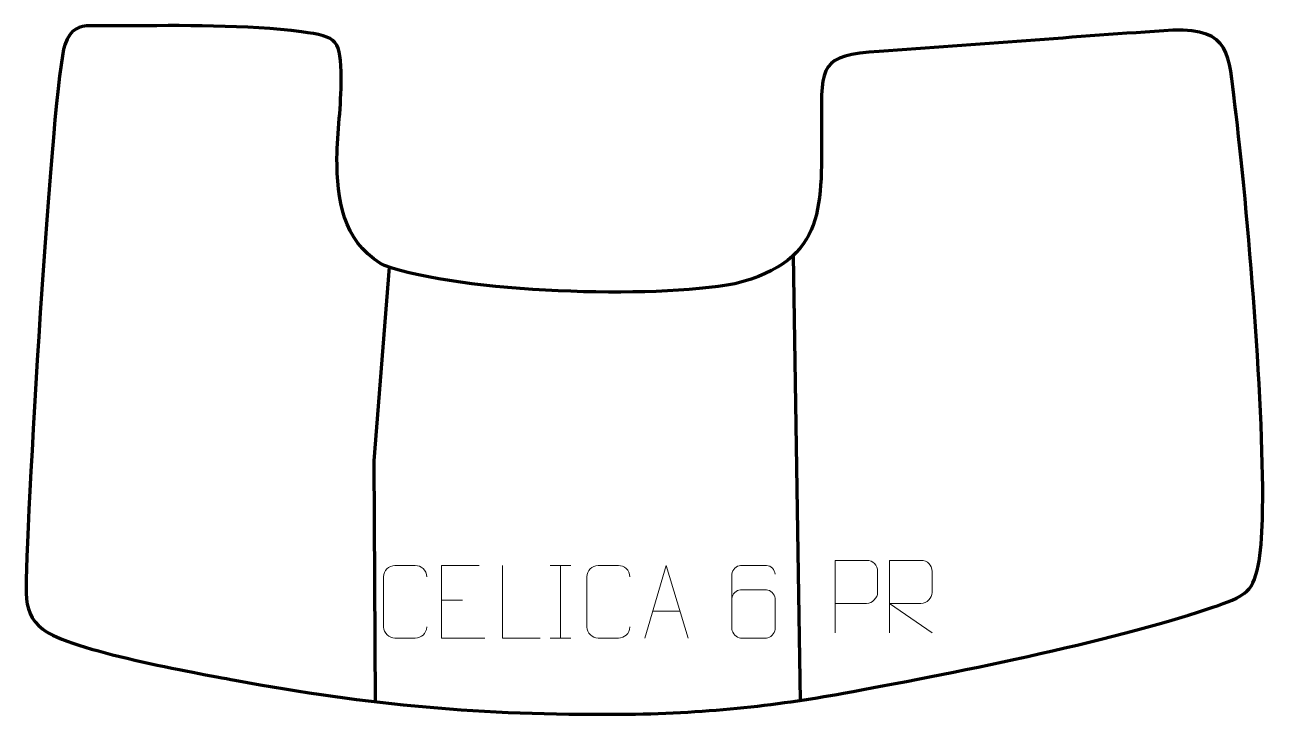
# Model space of a CAD drawing. Header units: millimetres. Extents: x 995 to 1422, y 315 to 553.
import ezdxf

# ---------------------------------------------------------------- set-up
doc = ezdxf.new("R2010")
doc.units = ezdxf.units.MM
doc.header["$MEASUREMENT"] = 0
doc.layers.add('layer 2', color=7, linetype='Continuous')
doc.layers.add('layer 3', color=7, linetype='Continuous')

msp = doc.modelspace()

# ---------------------------------------------------------------- linework, layer by layer
at = {"layer": 'layer 2', "color": 142, "lineweight": 158}
msp.add_open_spline([(1259.2648, 473.6285), (1259.2648, 473.6285), (1261.6782, 320.5041), (1261.6782, 320.5041)], degree=3, dxfattribs=at)
msp.add_open_spline([(1120.0848, 469.6636), (1120.0848, 469.6636), (1114.7229, 402.9718), (1114.7229, 402.9718), (1114.7229, 402.9718), (1114.7229, 402.9718), (1115.1792, 320.0606), (1115.1792, 320.0606)], degree=3, knots=[0, 0, 0, 0, 0.33333333, 0.33333333, 0.33333333, 0.33333333, 1, 1, 1, 1], dxfattribs=at)
at = {"layer": 'layer 3', "color": 242, "lineweight": 158}
msp.add_open_spline([(1118.4226, 470.2296), (1145.3062, 460.6632), (1210.8284, 458.6654), (1239.1087, 463.871), (1239.1087, 463.871), (1271.3764, 472.0093), (1268.9857, 491.2198), (1268.9717, 519.6503), (1268.9717, 519.6503), (1268.962, 539.1533), (1268.5782, 542.5832), (1288.9023, 543.9248), (1288.9023, 543.9248), (1322.6346, 546.1584), (1356.3789, 549.0325), (1390.0713, 551.2198), (1390.0713, 551.2198), (1410.1263, 551.6929), (1409.3306, 543.1155), (1411.4645, 525.634), (1411.4645, 525.634), (1415.8721, 489.5272), (1421.8925, 418.8709), (1420.9285, 382.9378), (1420.9285, 382.9378), (1420.6066, 370.9403), (1419.372, 360.5276), (1414.7991, 357.3729), (1414.7991, 357.3729), (1411.2224, 354.9056), (1407.2996, 353.7725), (1401.8204, 351.9037), (1401.8204, 351.9037), (1369.2854, 340.8069), (1311.4166, 329.3135), (1276.5981, 322.9858), (1276.5981, 322.9858), (1252.5757, 318.6201), (1228.539, 315.9314), (1199.4952, 315.7354), (1199.4952, 315.7354), (1151.5595, 315.4118), (1113.9463, 318.7871), (1066.8307, 327.4737), (1066.8307, 327.4737), (1053.9449, 329.8494), (1009.942, 337.6787), (1000.6927, 344.9852), (1000.6927, 344.9852), (996.5322, 348.2717), (995.1106, 352.0825), (994.9731, 357.3585), (994.9731, 357.3585), (994.5165, 374.8802), (1004.0171, 534.5334), (1008.3229, 546.2002), (1008.3229, 546.2002), (1010.4524, 551.9703), (1013.1561, 552.6988), (1017.2927, 552.759), (1017.2927, 552.759), (1020.5532, 552.8064), (1024.9299, 552.6645), (1029.0695, 552.701), (1029.0695, 552.701), (1047.8173, 552.8667), (1071.3818, 553.0751), (1089.8015, 550.6697), (1089.8015, 550.6697), (1102.4803, 549.0141), (1103.4028, 547.7697), (1103.5149, 534.5963), (1103.5149, 534.5963), (1103.5943, 525.2521), (1102.2352, 516.2556), (1102.0736, 507.1166), (1102.0736, 507.1166), (1102.0786, 493.024), (1104.1126, 478.9175), (1117.1099, 470.9111), (1117.1099, 470.9111), (1117.1099, 470.9111), (1118.4226, 470.2296), (1118.4226, 470.2296)], degree=3, knots=[0, 0, 0, 0, 0.04545455, 0.04545455, 0.04545455, 0.04545455, 0.09090909, 0.09090909, 0.09090909, 0.09090909, 0.13636364, 0.13636364, 0.13636364, 0.13636364, 0.18181818, 0.18181818, 0.18181818, 0.18181818, 0.22727273, 0.22727273, 0.22727273, 0.22727273, 0.27272727, 0.27272727, 0.27272727, 0.27272727, 0.31818182, 0.31818182, 0.31818182, 0.31818182, 0.36363636, 0.36363636, 0.36363636, 0.36363636, 0.40909091, 0.40909091, 0.40909091, 0.40909091, 0.45454545, 0.45454545, 0.45454545, 0.45454545, 0.5, 0.5, 0.5, 0.5, 0.54545455, 0.54545455, 0.54545455, 0.54545455, 0.59090909, 0.59090909, 0.59090909, 0.59090909, 0.63636364, 0.63636364, 0.63636364, 0.63636364, 0.68181818, 0.68181818, 0.68181818, 0.68181818, 0.72727273, 0.72727273, 0.72727273, 0.72727273, 0.77272727, 0.77272727, 0.77272727, 0.77272727, 0.81818182, 0.81818182, 0.81818182, 0.81818182, 0.86363636, 0.86363636, 0.86363636, 0.86363636, 0.90909091, 0.90909091, 0.90909091, 0.90909091, 1, 1, 1, 1], dxfattribs=at)
at = {"layer": 'layer 3', "color": 250, "lineweight": 9}
for points, knots in [([(1273.6999, 343.76), (1273.6999, 343.76), (1273.6999, 368.7136), (1273.6999, 368.7136), (1273.6999, 368.7136), (1277.2949, 368.7136), (1280.8902, 368.7136), (1284.4856, 368.7136), (1284.4856, 368.7136), (1286.8108, 368.6757), (1288.3682, 367.1856), (1288.364, 364.8195), (1288.364, 364.8195), (1288.3636, 362.7838), (1288.3636, 359.7245), (1288.364, 357.6885), (1288.364, 357.6885), (1288.3575, 355.8131), (1286.5453, 353.8712), (1284.5357, 353.8521), (1284.5357, 353.8521), (1284.5357, 353.8521), (1273.6999, 353.8521), (1273.6999, 353.8521)], [0, 0, 0, 0, 0.14285714, 0.14285714, 0.14285714, 0.14285714, 0.28571429, 0.28571429, 0.28571429, 0.28571429, 0.42857143, 0.42857143, 0.42857143, 0.42857143, 0.57142857, 0.57142857, 0.57142857, 0.57142857, 0.71428571, 0.71428571, 0.71428571, 0.71428571, 1, 1, 1, 1]), ([(1292.4526, 343.7639), (1292.4526, 343.7639), (1292.4526, 368.7174), (1292.4526, 368.7174), (1292.4526, 368.7174), (1296.0474, 368.7174), (1299.6429, 368.7174), (1303.2381, 368.7174), (1303.2381, 368.7174), (1305.5634, 368.6797), (1307.1207, 367.1897), (1307.1166, 364.8233), (1307.1166, 364.8233), (1307.1162, 362.7878), (1307.1162, 359.7284), (1307.1166, 357.6924), (1307.1166, 357.6924), (1307.1101, 355.8169), (1305.2978, 353.8751), (1303.2883, 353.856), (1303.2883, 353.856), (1303.2883, 353.856), (1292.4526, 353.856), (1292.4526, 353.856), (1292.4526, 353.856), (1292.4526, 353.856), (1307.1073, 343.7639), (1307.1073, 343.7639)], [0, 0, 0, 0, 0.125, 0.125, 0.125, 0.125, 0.25, 0.25, 0.25, 0.25, 0.375, 0.375, 0.375, 0.375, 0.5, 0.5, 0.5, 0.5, 0.625, 0.625, 0.625, 0.625, 0.75, 0.75, 0.75, 0.75, 1, 1, 1, 1]), ([(1132.9992, 345.7725), (1132.8594, 343.4491), (1131.1822, 341.9695), (1129.0345, 341.9587), (1129.0345, 341.9587), (1126.7026, 341.9591), (1124.3707, 341.9591), (1122.0392, 341.9587), (1122.0392, 341.9587), (1120.1142, 341.8533), (1118.1421, 343.7378), (1118.1533, 345.7551), (1118.1533, 345.7551), (1118.1537, 351.5252), (1118.1537, 357.2949), (1118.1533, 363.0642), (1118.1533, 363.0642), (1118.1575, 365.2023), (1119.9042, 366.9215), (1122.0566, 366.908), (1122.0566, 366.908), (1124.3823, 366.908), (1126.7084, 366.908), (1129.0345, 366.908), (1129.0345, 366.908), (1130.9811, 366.9435), (1132.9725, 365.452), (1132.9992, 363.0144)], [0, 0, 0, 0, 0.125, 0.125, 0.125, 0.125, 0.25, 0.25, 0.25, 0.25, 0.375, 0.375, 0.375, 0.375, 0.5, 0.5, 0.5, 0.5, 0.625, 0.625, 0.625, 0.625, 0.75, 0.75, 0.75, 0.75, 1, 1, 1, 1]), ([(1151.0172, 366.9083), (1151.0172, 366.9083), (1138.1433, 366.9083), (1138.1433, 366.9083), (1138.1433, 366.9083), (1138.1433, 366.9083), (1138.1433, 341.9547), (1138.1433, 341.9547), (1138.1433, 341.9547), (1138.1433, 341.9547), (1153.0091, 341.9547), (1153.0091, 341.9547)], [0, 0, 0, 0, 0.25, 0.25, 0.25, 0.25, 0.5, 0.5, 0.5, 0.5, 1, 1, 1, 1]), ([(1172.0507, 341.9547), (1172.0507, 341.9547), (1159.1016, 341.9547), (1159.1016, 341.9547), (1159.1016, 341.9547), (1159.1016, 341.9547), (1159.1016, 366.9083), (1159.1016, 366.9083)], [0, 0, 0, 0, 0.33333333, 0.33333333, 0.33333333, 0.33333333, 1, 1, 1, 1]), ([(1202.9992, 345.7725), (1202.8594, 343.4491), (1201.1822, 341.9695), (1199.0345, 341.9587), (1199.0345, 341.9587), (1196.7026, 341.9591), (1194.3707, 341.9591), (1192.0392, 341.9587), (1192.0392, 341.9587), (1190.1142, 341.8533), (1188.1421, 343.7378), (1188.1533, 345.7551), (1188.1533, 345.7551), (1188.1537, 351.5252), (1188.1537, 357.2949), (1188.1533, 363.0642), (1188.1533, 363.0642), (1188.1575, 365.2023), (1189.9042, 366.9215), (1192.0566, 366.908), (1192.0566, 366.908), (1194.3823, 366.908), (1196.7084, 366.908), (1199.0345, 366.908), (1199.0345, 366.908), (1200.9811, 366.9435), (1202.9725, 365.452), (1202.9992, 363.0144)], [0, 0, 0, 0, 0.125, 0.125, 0.125, 0.125, 0.25, 0.25, 0.25, 0.25, 0.375, 0.375, 0.375, 0.375, 0.5, 0.5, 0.5, 0.5, 0.625, 0.625, 0.625, 0.625, 0.75, 0.75, 0.75, 0.75, 1, 1, 1, 1]), ([(1208.1057, 341.9548), (1208.1057, 341.9548), (1215.4767, 366.9083), (1215.4767, 366.9083), (1215.4767, 366.9083), (1215.4767, 366.9083), (1223.0466, 341.9548), (1223.0466, 341.9548)], [0, 0, 0, 0, 0.33333333, 0.33333333, 0.33333333, 0.33333333, 1, 1, 1, 1]), ([(1253.0061, 363.9722), (1252.982, 365.3117), (1251.6258, 366.9649), (1250.0539, 366.9306), (1250.0539, 366.9306), (1247.0691, 366.9303), (1244.0839, 366.9303), (1241.0985, 366.9306), (1241.0985, 366.9306), (1239.8794, 366.9455), (1238.1512, 365.5079), (1238.1462, 363.9722), (1238.1462, 363.9722), (1238.1465, 357.6117), (1238.1465, 351.2509), (1238.1462, 344.8902), (1238.1462, 344.8902), (1238.1509, 343.7273), (1239.8794, 341.9562), (1241.0985, 341.9318), (1241.0985, 341.9318), (1244.0839, 341.9321), (1247.0691, 341.9321), (1250.0539, 341.9318), (1250.0539, 341.9318), (1251.332, 341.9756), (1253.0017, 343.5901), (1253.0061, 344.8902), (1253.0061, 344.8902), (1253.0061, 348.4735), (1253.0061, 352.0566), (1253.0061, 355.6393), (1253.0061, 355.6393), (1252.9676, 357.1175), (1251.3849, 358.5504), (1250.0539, 358.5484), (1250.0539, 358.5484), (1247.0691, 358.5487), (1244.0839, 358.5487), (1241.0985, 358.5484), (1241.0985, 358.5484), (1239.769, 358.5534), (1238.126, 357.0461), (1238.1677, 355.6176)], [0, 0, 0, 0, 0.08333333, 0.08333333, 0.08333333, 0.08333333, 0.16666667, 0.16666667, 0.16666667, 0.16666667, 0.25, 0.25, 0.25, 0.25, 0.33333333, 0.33333333, 0.33333333, 0.33333333, 0.41666667, 0.41666667, 0.41666667, 0.41666667, 0.5, 0.5, 0.5, 0.5, 0.58333333, 0.58333333, 0.58333333, 0.58333333, 0.66666667, 0.66666667, 0.66666667, 0.66666667, 0.75, 0.75, 0.75, 0.75, 0.83333333, 0.83333333, 0.83333333, 0.83333333, 1, 1, 1, 1])]:
    msp.add_open_spline(points, degree=3, knots=knots, dxfattribs=at)
for points in [[(1175.5175, 366.9083), (1175.5175, 366.9083), (1182.6856, 366.9083), (1182.6856, 366.9083)], [(1179.1015, 366.9083), (1179.1015, 366.9083), (1179.1015, 341.9548), (1179.1015, 341.9548)], [(1138.1433, 355.0286), (1138.1433, 355.0286), (1145.3114, 355.0286), (1145.3114, 355.0286)], [(1210.8283, 351.2042), (1210.8283, 351.2042), (1220.324, 351.2042), (1220.324, 351.2042)], [(1175.5175, 341.9548), (1175.5175, 341.9548), (1182.6856, 341.9548), (1182.6856, 341.9548)]]:
    msp.add_open_spline(points, degree=3, dxfattribs=at)

doc.saveas('drawing.dxf')
